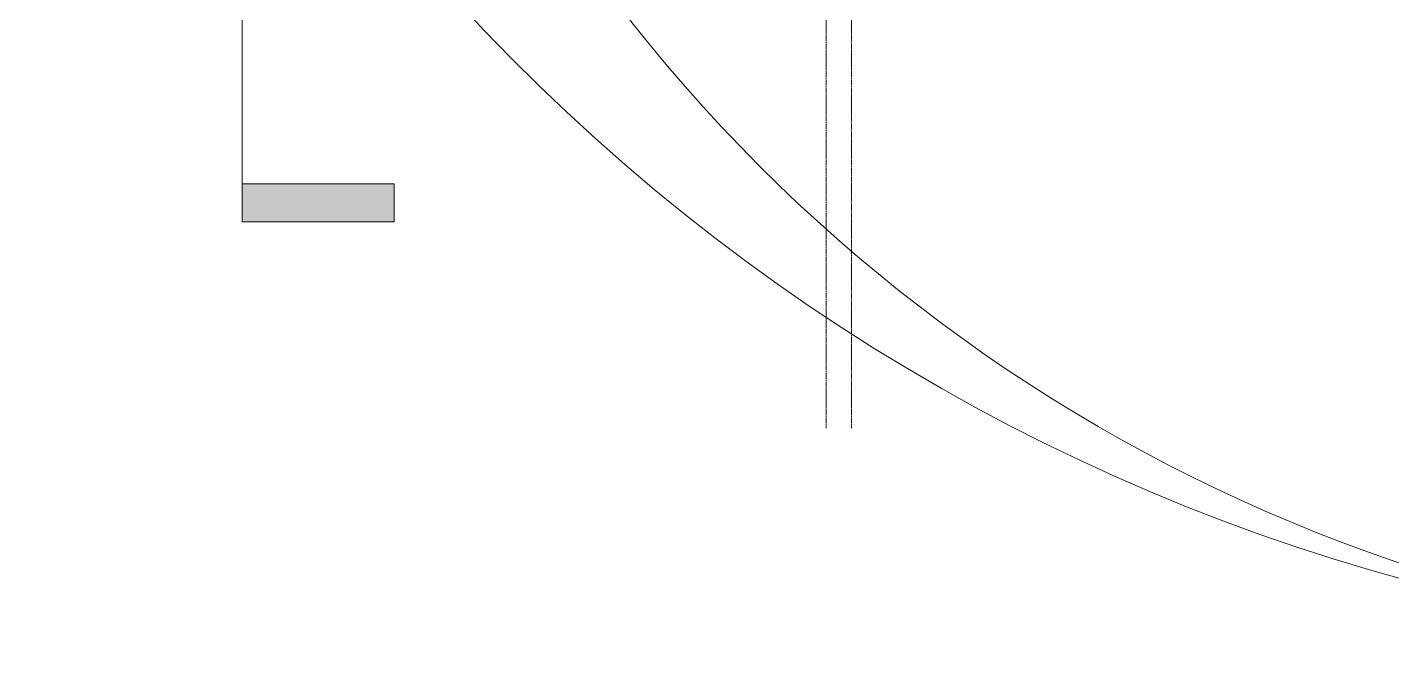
# Model space of a CAD drawing. Header units: inches. Extents: x 20478 to 36715, y -248 to 750.
# Drawn here: x 27374.3 to 27805.3, y -201.7 to -5.4 of the extents above; entities that cross this region are included whole.
import ezdxf

# ---------------------------------------------------------------- set-up
doc = ezdxf.new("R2010")
doc.units = ezdxf.units.IN
doc.header["$MEASUREMENT"] = 0
doc.linetypes.add('Grid Line 1_2_', pattern=[0.875, 0.5, -0.125, 0.125, -0.125])
for name, color, linetype, lineweight in [('G-ANNO-SYMB', 111, 'Continuous', 9), ('G-ANNO-TEXT', 231, 'Continuous', 9), ('S-GRID', 1, 'Continuous', 9)]:
    doc.layers.add(name, color=color, linetype=linetype, lineweight=lineweight)

# ---------------------------------------------------------------- blocks, each defined once
blk = doc.blocks.new('Section - 3_32_ x 3_8_-18514-Elevation - South')
at = {"layer": 'G-ANNO-SYMB'}
blk.add_hatch(color=256, dxfattribs=at).paths.add_polyline_path([(25546.9, -54.82), (25498.9, -54.82), (25498.9, -66.82), (25546.9, -66.82)], flags=0)
for p, q in [((25498.9, -66.82), (25498.9, -54.82)), ((25498.9, -54.82), (25546.9, -54.82)), ((25546.9, -54.82), (25546.9, -66.82)), ((25546.9, -66.82), (25498.9, -66.82))]:
    blk.add_line(p, q, dxfattribs=at)

msp = doc.modelspace()

# ---------------------------------------------------------------- linework, layer by layer
at = {"layer": 'G-ANNO-SYMB'}
msp.add_line((27442.22359, 545.15708), (27442.22359, -54.81697), dxfattribs=at)
at = {"layer": 'G-ANNO-TEXT', "color": 145}
for centre, radius, start in [((27973.54544, 425.57425), 627.26601, 197.19941499), ((27973.54544, 318.49114), 520.1829, 209.7795484)]:
    msp.add_arc(centre, radius, start, 270, dxfattribs=at)
at = {"layer": 'S-GRID', "linetype": 'Grid Line 1_2_'}
for p, q in [((27626.71415, -132), (27626.71415, 573.76478)), ((27634.71415, -132), (27634.71415, 573.76478)), ((27634.71415, -132), (27634.71415, 573.76478))]:
    msp.add_line(p, q, dxfattribs=at)

# ---------------------------------------------------------------- block references
at = {"layer": 'G-ANNO-SYMB'}
msp.add_blockref('Section - 3_32_ x 3_8_-18514-Elevation - South', (1943.32392, 0), dxfattribs=at)

doc.saveas('drawing.dxf')
